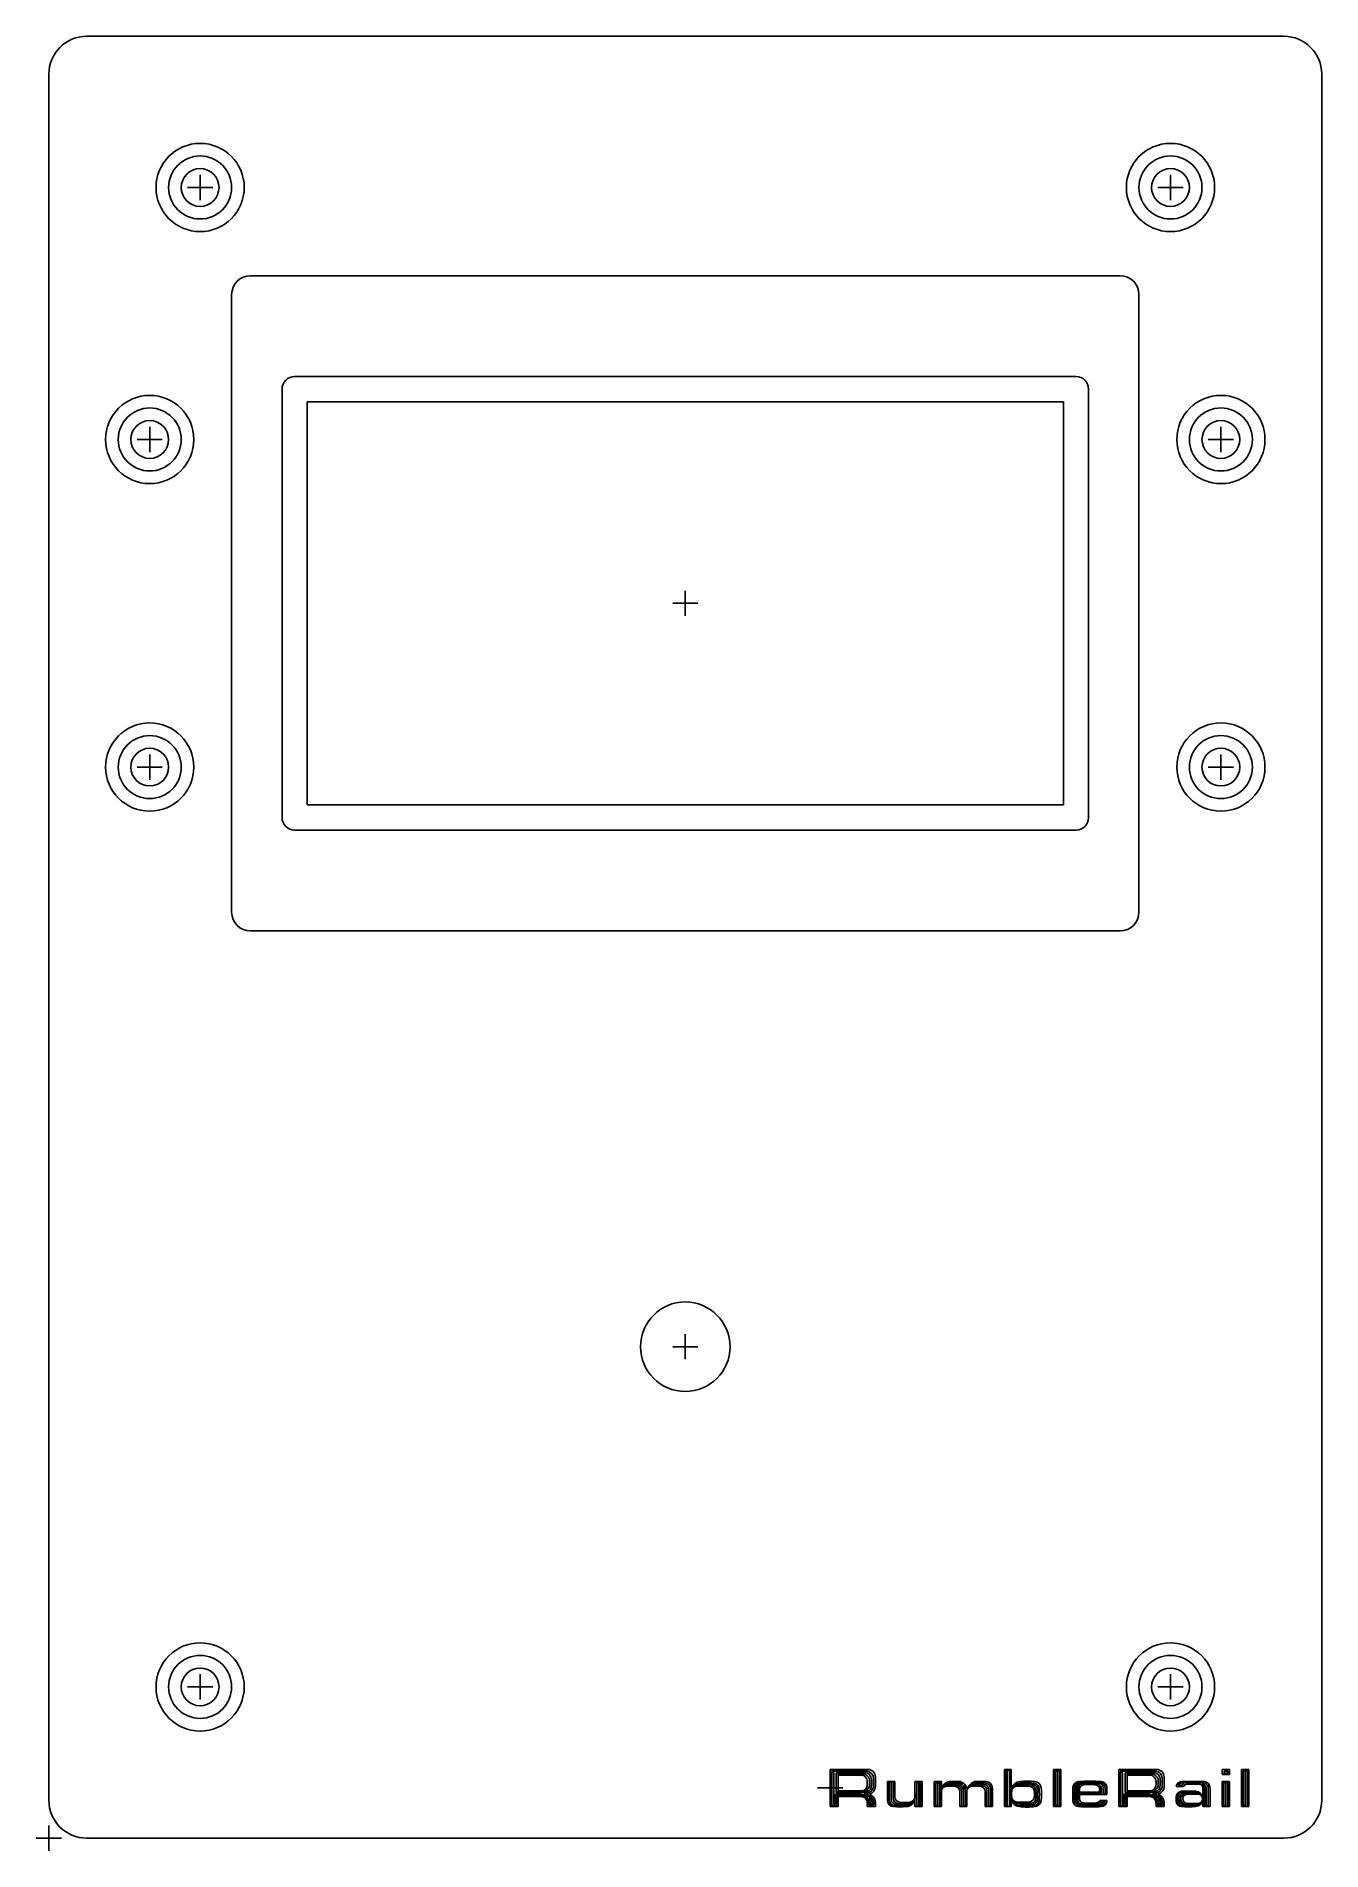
# Model space of a CAD drawing. Header units: millimetres. Extents: x -1 to 101, y -1 to 143.
import ezdxf

# ---------------------------------------------------------------- set-up
doc = ezdxf.new("R2010")
doc.units = ezdxf.units.MM
for name, color, linetype in [('Bezugspunkte', 1, 'CONTINUOUS'), ('Gravur', 7, 'CONTINUOUS'), ('Kontur', 7, 'CONTINUOUS')]:
    doc.layers.add(name, color=color, linetype=linetype)

msp = doc.modelspace()

# ---------------------------------------------------------------- linework, layer by layer
at = {"layer": 'Bezugspunkte', "color": 1, "linetype": 'CONTINUOUS'}
for p, q in [((12, 130), (12, 132)), ((89, 130), (89, 132)), ((11, 131), (13, 131)), ((88, 131), (90, 131)), ((7, 111), (9, 111)), ((8, 110), (8, 112)), ((92, 111), (94, 111)), ((93, 110), (93, 112)), ((49.5, 98), (51.5, 98)), ((49.5, 98), (51.5, 98)), ((50.5, 97), (50.5, 99)), ((50.5, 97), (50.5, 99)), ((7, 85), (9, 85)), ((8, 84), (8, 86)), ((92, 85), (94, 85)), ((93, 84), (93, 86)), ((49.5, 39), (51.5, 39)), ((50.5, 38), (50.5, 40)), ((12, 11), (12, 13)), ((89, 11), (89, 13)), ((11, 12), (13, 12)), ((88, 12), (90, 12)), ((62, 3), (62, 5)), ((61, 4), (63, 4)), ((-1, 0), (1, 0)), ((0, -1), (0, 1))]:
    msp.add_line(p, q, dxfattribs=at)
at = {"layer": 'Gravur', "color": 2, "linetype": 'CONTINUOUS'}
for p, q in [((65.008, 5.444), (62, 5.444)), ((62, 5.444), (62, 2.5)), ((64.912, 5.316), (62.096, 5.316)), ((62.096, 5.316), (62.288, 5.188)), ((62.128, 5.22), (62.128, 2.596)), ((62.288, 5.188), (62.288, 2.692)), ((64.72, 5.188), (62.48, 5.188)), ((62.48, 5.188), (62.48, 3.62)), ((64.624, 5.092), (62.64, 5.092)), ((62.64, 5.092), (62.64, 4.996)), ((62.64, 4.996), (62.64, 3.748)), ((64.432, 4.996), (62.64, 4.996)), ((62.64, 4.996), (62.64, 3.748)), ((64.944, 4.26), (64.944, 4.484)), ((65.104, 4.132), (65.104, 4.676)), ((65.264, 4.228), (65.264, 4.644)), ((65.424, 4.036), (65.424, 4.804)), ((65.584, 4.1), (65.584, 4.868)), ((67.12, 4.484), (66.544, 4.484)), ((66.544, 4.484), (66.544, 3.012)), ((66.672, 3.012), (66.672, 4.42)), ((66.672, 4.42), (66.832, 4.42)), ((66.832, 4.42), (66.832, 3.076)), ((66.992, 4.42), (67.12, 4.484)), ((66.992, 3.14), (66.992, 4.42)), ((67.12, 3.268), (67.12, 4.484)), ((69.296, 4.484), (68.72, 4.484)), ((68.72, 4.484), (68.72, 3.268)), ((69.168, 4.388), (68.88, 4.388)), ((68.88, 4.388), (68.88, 2.596)), ((69.04, 4.356), (69.04, 2.596)), ((69.168, 2.596), (69.168, 4.388)), ((69.296, 2.5), (69.296, 4.484)), ((70.832, 4.484), (70.256, 4.484)), ((70.256, 4.484), (70.256, 2.5)), ((70.384, 2.564), (70.384, 4.388)), ((70.384, 4.388), (70.704, 4.388)), ((70.544, 4.356), (70.544, 2.564)), ((70.704, 4.388), (70.704, 2.564)), ((70.832, 3.844), (70.832, 4.484)), ((76.368, 5.444), (75.824, 5.444)), ((75.824, 5.444), (75.824, 2.5)), ((75.952, 2.532), (75.952, 5.38)), ((75.952, 5.38), (76.24, 5.38)), ((76.08, 5.316), (76.08, 2.532)), ((76.24, 5.38), (76.24, 2.532)), ((76.368, 4.004), (76.368, 5.444)), ((80.304, 5.444), (79.728, 5.444)), ((79.728, 5.444), (79.728, 2.5)), ((79.856, 2.596), (79.856, 5.348)), ((79.856, 5.348), (80.176, 5.348)), ((80.016, 5.348), (80.016, 2.596)), ((80.176, 5.348), (80.176, 2.596)), ((80.304, 2.5), (80.304, 5.444)), ((87.92, 5.444), (84.912, 5.444)), ((84.912, 5.444), (84.912, 2.5)), ((87.824, 5.316), (85.008, 5.316)), ((85.008, 5.316), (85.2, 5.188)), ((85.04, 5.22), (85.04, 2.596)), ((85.2, 5.188), (85.2, 2.692)), ((87.632, 5.188), (85.392, 5.188)), ((85.392, 5.188), (85.392, 3.62)), ((87.536, 5.092), (85.552, 5.092)), ((85.552, 5.092), (85.552, 4.996)), ((85.552, 4.996), (85.552, 3.748)), ((87.344, 4.996), (85.552, 4.996)), ((85.552, 4.996), (85.552, 3.748)), ((87.856, 4.26), (87.856, 4.484)), ((88.016, 4.132), (88.016, 4.676)), ((88.176, 4.228), (88.176, 4.644)), ((88.336, 4.036), (88.336, 4.804)), ((88.496, 4.1), (88.496, 4.868)), ((93.68, 5.444), (93.104, 5.444)), ((93.104, 5.444), (93.104, 5.06)), ((93.264, 5.156), (93.104, 5.06)), ((93.104, 5.06), (93.68, 5.06)), ((93.104, 2.5), (93.104, 4.484)), ((93.104, 4.484), (93.68, 4.484)), ((93.232, 2.564), (93.232, 4.42)), ((93.232, 4.42), (93.552, 4.42)), ((93.552, 5.316), (93.264, 5.316)), ((93.264, 5.316), (93.264, 5.156)), ((93.264, 5.156), (93.552, 5.156)), ((93.392, 4.324), (93.392, 2.564)), ((93.552, 5.156), (93.552, 5.316)), ((93.552, 4.42), (93.552, 2.564)), ((93.68, 5.06), (93.68, 5.444)), ((93.68, 4.484), (93.68, 2.5)), ((95.216, 5.444), (94.64, 5.444)), ((94.64, 5.444), (94.64, 2.5)), ((94.768, 2.596), (94.768, 5.348)), ((94.768, 5.348), (95.088, 5.348)), ((94.928, 5.348), (94.928, 2.596)), ((95.088, 5.348), (95.088, 2.596)), ((95.216, 2.5), (95.216, 5.444)), ((62.384, 2.692), (62.384, 3.492)), ((62.384, 3.492), (64.4, 3.492)), ((62.48, 3.62), (64.496, 3.62)), ((62.512, 2.596), (62.512, 3.396)), ((62.512, 3.396), (64.336, 3.396)), ((62.64, 3.748), (64.432, 3.748)), ((62.64, 3.748), (62.64, 3.3)), ((62.64, 3.3), (64.432, 3.3)), ((62.64, 2.5), (62.64, 3.3)), ((64.656, 3.556), (64.912, 3.652)), ((65.104, 3.364), (64.88, 3.524)), ((65.584, 2.5), (65.584, 2.884)), ((68.72, 3.236), (68.72, 2.5)), ((68.88, 2.596), (68.88, 3.62)), ((70.704, 2.564), (70.704, 3.364)), ((70.832, 2.5), (70.832, 3.716)), ((72.272, 3.716), (72.272, 2.5)), ((72.432, 3.684), (72.432, 2.564)), ((72.592, 2.564), (72.592, 3.652)), ((72.752, 3.524), (72.752, 2.564)), ((72.848, 2.5), (72.848, 3.716)), ((74.288, 3.716), (74.288, 2.5)), ((74.416, 3.844), (74.416, 2.564)), ((74.416, 2.564), (74.416, 3.844)), ((74.576, 2.564), (74.576, 3.876)), ((74.736, 3.94), (74.736, 2.564)), ((74.864, 2.5), (74.864, 3.972)), ((76.24, 2.532), (76.24, 3.524)), ((76.4, 3.236), (76.368, 3.204)), ((76.368, 2.5), (76.368, 3.204)), ((77.168, 4.292), (76.656, 4.228)), ((81.392, 3.044), (81.392, 3.972)), ((81.52, 3.908), (81.52, 3.012)), ((81.648, 3.908), (81.648, 3.556)), ((81.648, 3.556), (81.776, 3.652)), ((81.776, 3.652), (81.648, 3.492)), ((81.648, 3.492), (81.648, 3.012)), ((81.776, 3.94), (81.776, 3.652)), ((81.776, 3.652), (83.376, 3.652)), ((81.776, 3.556), (83.504, 3.556)), ((83.952, 3.46), (81.776, 3.46)), ((81.776, 3.46), (81.776, 3.108)), ((83.376, 3.652), (83.376, 3.908)), ((83.664, 2.916), (83.408, 2.98)), ((83.408, 2.98), (83.952, 2.98)), ((83.504, 3.556), (83.504, 4.004)), ((83.504, 2.916), (83.824, 2.916)), ((83.664, 3.524), (83.664, 4.036)), ((83.824, 3.524), (83.664, 3.524)), ((83.824, 3.972), (83.824, 3.524)), ((83.952, 4.036), (83.952, 3.46)), ((83.952, 2.98), (83.952, 2.948)), ((85.296, 2.692), (85.296, 3.492)), ((85.296, 3.492), (87.312, 3.492)), ((85.392, 3.62), (87.408, 3.62)), ((85.424, 2.596), (85.424, 3.396)), ((85.424, 3.396), (87.248, 3.396)), ((85.552, 3.748), (87.344, 3.748)), ((85.552, 3.748), (85.552, 3.3)), ((85.552, 3.3), (87.344, 3.3)), ((85.552, 2.5), (85.552, 3.3)), ((87.568, 3.556), (87.824, 3.652)), ((88.016, 3.364), (87.792, 3.524)), ((88.496, 2.5), (88.496, 2.884)), ((89.456, 4.1), (90.032, 4.1)), ((89.456, 3.268), (89.456, 2.948)), ((89.552, 3.076), (89.552, 3.236)), ((89.872, 4.196), (89.616, 4.196)), ((89.904, 3.652), (90.96, 3.652)), ((91.056, 3.588), (90.032, 3.588)), ((90.096, 3.524), (91.376, 3.524)), ((90.352, 4.292), (91.248, 4.292)), ((91.184, 3.492), (90.352, 3.492)), ((91.184, 3.492), (90.992, 3.716)), ((91.216, 3.588), (91.056, 3.588)), ((91.376, 3.524), (91.184, 3.492)), ((91.568, 3.972), (91.568, 3.14)), ((91.696, 3.076), (91.568, 3.076)), ((91.568, 3.076), (91.568, 2.5)), ((91.696, 3.972), (91.696, 2.596)), ((91.696, 2.596), (91.696, 3.076)), ((91.824, 2.596), (91.824, 3.972)), ((91.984, 3.908), (91.984, 2.596)), ((92.144, 2.5), (92.144, 3.972)), ((62, 2.5), (62.64, 2.5)), ((62.128, 2.596), (62.512, 2.596)), ((62.288, 2.692), (62.384, 2.692)), ((64.944, 2.788), (64.944, 2.5)), ((64.944, 2.5), (65.584, 2.5)), ((65.04, 2.788), (65.04, 2.628)), ((65.04, 2.628), (65.456, 2.628)), ((65.168, 2.724), (65.328, 2.724)), ((65.328, 2.724), (65.328, 2.852)), ((65.456, 2.628), (65.456, 2.852)), ((68.72, 2.5), (69.296, 2.5)), ((69.04, 2.596), (69.168, 2.596)), ((70.256, 2.5), (70.832, 2.5)), ((70.544, 2.564), (70.384, 2.564)), ((72.432, 2.564), (72.272, 2.5)), ((72.272, 2.5), (72.848, 2.5)), ((72.752, 2.564), (72.592, 2.564)), ((74.288, 2.5), (74.864, 2.5)), ((74.736, 2.564), (74.576, 2.564)), ((75.824, 2.5), (76.368, 2.5)), ((76.08, 2.532), (75.952, 2.532)), ((79.728, 2.5), (80.304, 2.5)), ((80.016, 2.596), (79.856, 2.596)), ((80.176, 2.596), (80.304, 2.5)), ((84.912, 2.5), (85.552, 2.5)), ((85.04, 2.596), (85.424, 2.596)), ((85.2, 2.692), (85.296, 2.692)), ((87.856, 2.788), (87.856, 2.5)), ((87.856, 2.5), (88.496, 2.5)), ((87.952, 2.788), (87.952, 2.628)), ((87.952, 2.628), (88.368, 2.628)), ((88.08, 2.724), (88.24, 2.724)), ((88.24, 2.724), (88.24, 2.852)), ((88.368, 2.628), (88.368, 2.852)), ((90.96, 2.532), (89.968, 2.532)), ((91.184, 2.692), (90.096, 2.692)), ((90.096, 2.628), (90.96, 2.628)), ((90.352, 2.756), (91.184, 2.756)), ((91.12, 2.596), (90.96, 2.532)), ((91.248, 2.66), (91.12, 2.596)), ((91.568, 2.5), (92.144, 2.5)), ((91.984, 2.596), (91.824, 2.596)), ((93.68, 2.5), (93.104, 2.5)), ((93.392, 2.564), (93.232, 2.564)), ((93.552, 2.564), (93.68, 2.5)), ((94.64, 2.5), (95.216, 2.5)), ((94.928, 2.596), (94.768, 2.596)), ((95.088, 2.596), (95.216, 2.5))]:
    msp.add_line(p, q, dxfattribs=at)
for centre, radius, start, end in [((64.435, 4.487), 0.509, -0.33769, 90.33769), ((64.538, 4.507), 0.591, 16.62492, 81.63693), ((64.744, 4.668), 0.521, -2.64255, 92.64255), ((64.852, 4.744), 0.575, 5.98815, 84.01185), ((65.011, 4.871), 0.573, -0.29998, 90.29998), ((71.547, 3.769), 0.719, 95.98815, 174.01185), ((71.435, 3.78), 0.583, 458.97773, 150.40137), ((71.821, 2.385), 1.94, 79.45474, 108.17341), ((71.876, 2.023), 2.393, 441.2502, 102.84566), ((71.888, 0.722), 3.785, 83.6899, 96.3101), ((71.931, 3.621), 0.827, 353.26182, 68.05706), ((72.047, 3.663), 0.86, 14.34333, 72.61816), ((73.677, 3.687), 0.819, 103.34065, 166.65935), ((73.584, 3.653), 0.736, 452.49294, 145.68389), ((73.936, -4.993), 9.488, 87.29351, 92.70649), ((73.783, 0.148), 4.246, 442.29925, 93.11846), ((74.308, 3.93), 0.428, 361.33844, 84.10304), ((74.357, 3.978), 0.507, -0.67802, 86.94561), ((77.12, 3.662), 0.826, 95.55873, 155.54457), ((77.427, 2.555), 1.842, 462.12734, 114.74256), ((77.648, -0.323), 4.845, 82.79138, 97.20862), ((77.581, 1.802), 2.611, 435.01628, 101.95987), ((77.555, 2.261), 2.068, 72.0558, 100.78819), ((78.182, 3.93), 0.559, 7.60819, 82.39181), ((78.142, 3.903), 0.436, 364.87288, 74.84857), ((81.735, 4.013), 0.472, 452.79566, 177.20434), ((81.844, 3.968), 0.452, 450.50703, 179.49297), ((81.949, 3.94), 0.43, 104.68253, 184.26591), ((82.608, -6.878), 11.397, 445.49102, 94.50898), ((82.485, -6.349), 10.788, 444.40937, 93.42759), ((82.592, -2.445), 6.842, 83.69032, 96.30968), ((82.592, -0.089), 4.425, 81.8937, 98.1063), ((83.288, 3.98), 0.38, 8.47114, 81.52886), ((83.481, 4.013), 0.472, 362.79566, 87.20434), ((83.373, 3.967), 0.451, 360.63518, 68.83492), ((87.347, 4.487), 0.509, -0.33769, 90.33769), ((87.45, 4.507), 0.591, 16.62492, 81.63693), ((87.656, 4.668), 0.521, -2.64255, 92.64255), ((87.764, 4.744), 0.575, 5.98815, 84.01185), ((87.923, 4.871), 0.573, -0.29998, 90.29998), ((89.896, 4.042), 0.444, 84.82895, 172.49067), ((89.936, 4.036), 0.358, 460.30485, 153.43495), ((90.784, -14.905), 19.315, 447.29358, 92.70642), ((90.193, 3.894), 0.441, 102.71209, 136.74684), ((90.8, -13.794), 18.298, 87.29365, 92.70635), ((91.637, 3.978), 0.507, -0.67802, 86.94561), ((91.543, 3.97), 0.445, 351.99726, 69.89592), ((64.379, 2.734), 0.663, 364.67037, 93.71641), ((64.396, 2.777), 0.715, 399.94925, 89.67947), ((64.435, 4.257), 0.509, -90.33769, 0.33769), ((64.435, 2.791), 0.509, 359.66231, 90.33769), ((64.41, 4.339), 0.724, -83.17922, -16.60831), ((64.233, 2.479), 1.157, 18.81086, 68.5572), ((64.763, 4.194), 0.68, -80.0945, -13.44327), ((64.722, 4.164), 0.546, -69.64042, 6.73437), ((64.524, 2.747), 0.645, 357.95459, 49.34086), ((64.958, 4.101), 0.626, -76.5185, -0.09153), ((64.817, 2.772), 0.775, 8.30781, 68.26722), ((64.727, 2.728), 0.739, 9.65339, 59.34192), ((67.051, 3.006), 0.507, 179.32198, 266.94561), ((67.162, 3.056), 0.492, 185.13117, -87.4397), ((67.269, 3.097), 0.438, -177.24877, -92.75123), ((67.38, 3.142), 0.388, 180.29534, -95.32823), ((67.548, 3.278), 0.428, 181.33844, -95.89696), ((67.963, 3.334), 0.773, 264.43679, -35.58074), ((68.009, 3.21), 0.711, -86.85593, 2.09427), ((68.292, 3.278), 0.428, 275.89696, -1.33844), ((64.07, 5.078), 5.026, 334.1181, -16.86303), ((73.599, 2.83), 2.944, 515.13243, 169.54892), ((71.21, 3.726), 0.378, 98.81522, -178.48459), ((71.267, 3.879), 0.353, 98.31389, 141.21338), ((71.735, 1.782), 2.434, 442.61223, 107.77247), ((71.552, 0.937), 3.188, 442.79251, 97.20749), ((71.894, 3.726), 0.378, 358.48459, 81.18478), ((71.924, 3.703), 0.508, 357.85805, 75.88175), ((71.926, 3.675), 0.666, -1.9779, 67.94288), ((75.014, 2.911), 2.344, 510.41584, 164.83708), ((75.014, 2.911), 2.344, 150.41584, 164.83708), ((73.226, 3.726), 0.378, 98.81522, -178.48459), ((73.441, 3.602), 0.658, 88.69409, 134.93846), ((73.653, 2.788), 1.448, 428.14716, 117.87464), ((73.653, 2.788), 1.448, 68.14716, 117.87464), ((73.568, 0.937), 3.188, 442.79251, 97.20749), ((73.84, 1.224), 3.06, 82.79138, 97.20862), ((73.91, 3.726), 0.378, 358.48459, 81.18478), ((74.121, 3.846), 0.295, 359.61156, 76.05807), ((74.121, 3.846), 0.295, -0.38844, 76.05807), ((74.176, 3.863), 0.4, 1.86146, 83.10601), ((77.024, 3.476), 0.785, 483.36637, 176.49647), ((77.066, 3.196), 0.698, 179.34334, 265.23636), ((78.715, 3.492), 2.329, 173.68969, 186.31031), ((77.035, 3.2), 0.636, 176.75521, -89.54957), ((76.793, 3.707), 0.395, 95.95588, 174.04412), ((76.793, 3.277), 0.395, -174.04412, -95.95588), ((77.432, 0.64), 3.592, 441.93307, 103.52552), ((77.296, -0.82), 4.95, 83.69049, 96.30951), ((77.296, 7.804), 4.95, -96.30951, -83.69049), ((77.793, 3.701), 0.402, 6.71817, 83.28183), ((77.793, 3.283), 0.402, -83.28183, -6.71817), ((77.906, 3.8), 0.397, 375.78679, 85.66769), ((77.991, 3.118), 0.459, -92.87488, -5.25094), ((77.889, 3.167), 0.418, 294.78473, -17.133), ((78.162, 3.011), 0.415, 269.72388, -4.28227), ((78.031, 3.842), 0.418, -4.11491, 67.35906), ((75.877, 3.492), 2.329, -6.31031, 6.31031), ((78.182, 3.054), 0.559, -82.39181, -7.60819), ((75.256, 3.476), 3.063, 351.89106, 8.10894), ((72.612, 3.444), 5.848, -3.60812, 3.60812), ((72.49, 3.46), 6.105, 355.49044, 4.50956), ((74.688, 3.492), 4.08, -7.20862, 7.20862), ((92.772, 3.492), 11.521, 177.29356, -177.29356), ((81.735, 2.971), 0.472, 182.79566, -92.79566), ((81.854, 3.026), 0.462, 177.76883, -91.7357), ((81.924, 3.032), 0.404, -177.16589, -92.83411), ((81.998, 3.941), 0.352, 94.8852, 185.38625), ((81.983, 3.027), 0.335, -177.43623, -87.09494), ((82.089, 3.892), 0.317, 106.31809, 171.28135), ((82.123, 3.135), 0.348, -175.55079, -94.44921), ((82.576, 1.616), 2.644, 77.41477, 102.58523), ((83.063, 3.192), 0.405, -86.45898, -31.57042), ((83.086, 3.914), 0.29, -1.18526, 76.82745), ((83.104, 3.156), 0.466, -84.09386, -30.96376), ((83.092, 3.88), 0.43, 16.75026, 73.24974), ((83.271, 3.031), 0.41, -79.73269, -16.31058), ((83.364, 3.032), 0.474, 279.22392, -14.15341), ((83.481, 2.971), 0.472, 272.79566, -2.79566), ((87.291, 2.734), 0.663, 364.67037, 93.71641), ((87.308, 2.777), 0.715, 399.94925, 89.67947), ((87.347, 4.257), 0.509, -90.33769, 0.33769), ((87.347, 2.791), 0.509, 359.66231, 90.33769), ((87.322, 4.339), 0.724, -83.17922, -16.60831), ((87.145, 2.479), 1.157, 18.81086, 68.5572), ((87.675, 4.194), 0.68, -80.0945, -13.44327), ((87.634, 4.164), 0.546, -69.64042, 6.73437), ((87.436, 2.747), 0.645, 357.95459, 49.34086), ((87.87, 4.101), 0.626, -76.5185, -0.09153), ((87.729, 2.772), 0.775, 8.30781, 68.26722), ((87.639, 2.728), 0.739, 9.65339, 59.34192), ((89.892, 3.28), 0.436, 92.62641, 181.57655), ((89.892, 2.936), 0.436, 178.42345, 267.37359), ((90.044, 3.021), 0.495, 173.62147, -98.83419), ((90.017, 3.2), 0.466, 464.03624, 175.57303), ((90.152, 3.114), 0.489, 104.20677, 263.42701), ((90.257, 3.108), 0.446, 111.1574, -111.1574), ((90.432, -14.059), 17.784, 88.1955, 91.8045), ((90.352, 3.124), 0.368, 90, 270), ((90.353, 3.928), 0.364, 450.15741, 151.81646), ((90.92, 2.949), 0.704, 425.14531, 86.74344), ((90.971, 3.119), 0.597, 2.0146, 87.9854), ((90.971, 3.097), 0.597, -87.9854, -2.0146), ((91.184, 3.124), 0.368, -90, 90), ((91.25, 3.974), 0.318, 359.63965, 90.36035), ((90.932, 3.216), 0.651, 326.01711, -12.41429), ((91.506, 3.974), 0.318, -0.36035, 90.36035), ((91.409, 4.017), 0.291, 351.08889, 70.9423), ((67.536, 13.331), 10.843, -92.70646, -87.29354), ((67.536, 10.011), 7.455, 267.29379, -87.29379), ((67.664, 6.422), 3.785, -96.3101, -83.6899), ((68.108, 10.866), 8.146, 264.61835, -91.77277), ((67.92, 6.614), 3.785, 263.6899, -83.6899), ((67.908, 4.366), 1.643, 268.18612, -70.2195), ((68.077, 3.209), 0.549, -89.68691, -45.14767), ((77.34, 6.22), 3.464, 256.44509, -89.13997), ((77.204, 4.115), 1.433, -118.15718, -96.5743), ((77.632, 7.434), 4.973, -97.2079, -82.7921), ((77.605, 5.604), 2.966, -100.98037, -82.97082), ((77.455, 7.645), 5.098, 265.33063, -82.05109), ((77.616, 5.13), 2.384, 264.60979, -79.17074), ((82.608, 21.455), 18.976, 267.29365, -87.29365), ((82.64, 12.709), 10.176, 265.49118, -85.49118), ((82.624, 14.046), 11.441, -93.6082, -86.3918), ((82.576, 14.877), 12.199, -92.70643, -87.29357), ((82.592, 10.654), 7.882, -93.60808, -86.39192), ((90.432, 20.275), 17.784, -91.8045, -88.1955), ((90.961, 3.047), 0.419, -90.13674, -57.86423), ((90.93, 3.258), 0.677, 298.00282, -36.83605)]:
    msp.add_arc(centre, radius, start, end, dxfattribs=at)
at = {"layer": 'Kontur', "color": 7, "linetype": 'CONTINUOUS'}
for p, q in [((98, 143), (3, 143)), ((0, 140), (0, 3)), ((101, 3), (101, 140)), ((16, 124), (85, 124)), ((14.5, 73.5), (14.5, 122.5)), ((86.5, 122.5), (86.5, 73.5)), ((19.5, 116), (81.5, 116)), ((18.5, 81), (18.5, 115)), ((20.5, 82), (20.5, 114)), ((20.5, 114), (20.5, 114)), ((20.5, 114), (80.5, 114)), ((80.5, 114), (80.5, 82)), ((80.5, 114), (80.5, 114)), ((82.5, 115), (82.5, 81)), ((80.5, 82), (20.5, 82)), ((20.5, 82), (20.5, 82)), ((80.5, 82), (80.5, 82)), ((81.5, 80), (19.5, 80)), ((85, 72), (16, 72)), ((3, 0), (98, 0))]:
    msp.add_line(p, q, dxfattribs=at)
for centre, radius in [((12, 131), 3.5), ((89, 131), 3.5), ((12, 131), 2.5), ((12, 131), 1.5), ((89, 131), 2.5), ((89, 131), 1.5), ((8, 111), 3.5), ((93, 111), 3.5), ((8, 111), 2.5), ((8, 111), 1.5), ((93, 111), 2.5), ((93, 111), 1.5), ((8, 85), 3.5), ((93, 85), 3.5), ((8, 85), 2.5), ((8, 85), 1.5), ((93, 85), 2.5), ((93, 85), 1.5), ((50.5, 39), 3.55), ((12, 12), 3.5), ((12, 12), 2.5), ((89, 12), 3.5), ((89, 12), 2.5), ((12, 12), 1.5), ((89, 12), 1.5)]:
    msp.add_circle(centre, radius, dxfattribs=at)
for centre, radius, start, end in [((3, 140), 3, 90, 180), ((98, 140), 3, 0, 90), ((16, 122.5), 1.5, 450, 180), ((85, 122.5), 1.5, 360, 90), ((19.5, 115), 1, 450, 180), ((81.5, 115), 1, 360, 90), ((19.5, 81), 1, 180, -90), ((81.5, 81), 1, 270, 0), ((16, 73.5), 1.5, 180, -90), ((85, 73.5), 1.5, 270, 0), ((3, 3), 3, 180, 270), ((98, 3), 3, -90, 0)]:
    msp.add_arc(centre, radius, start, end, dxfattribs=at)

doc.saveas('drawing.dxf')
